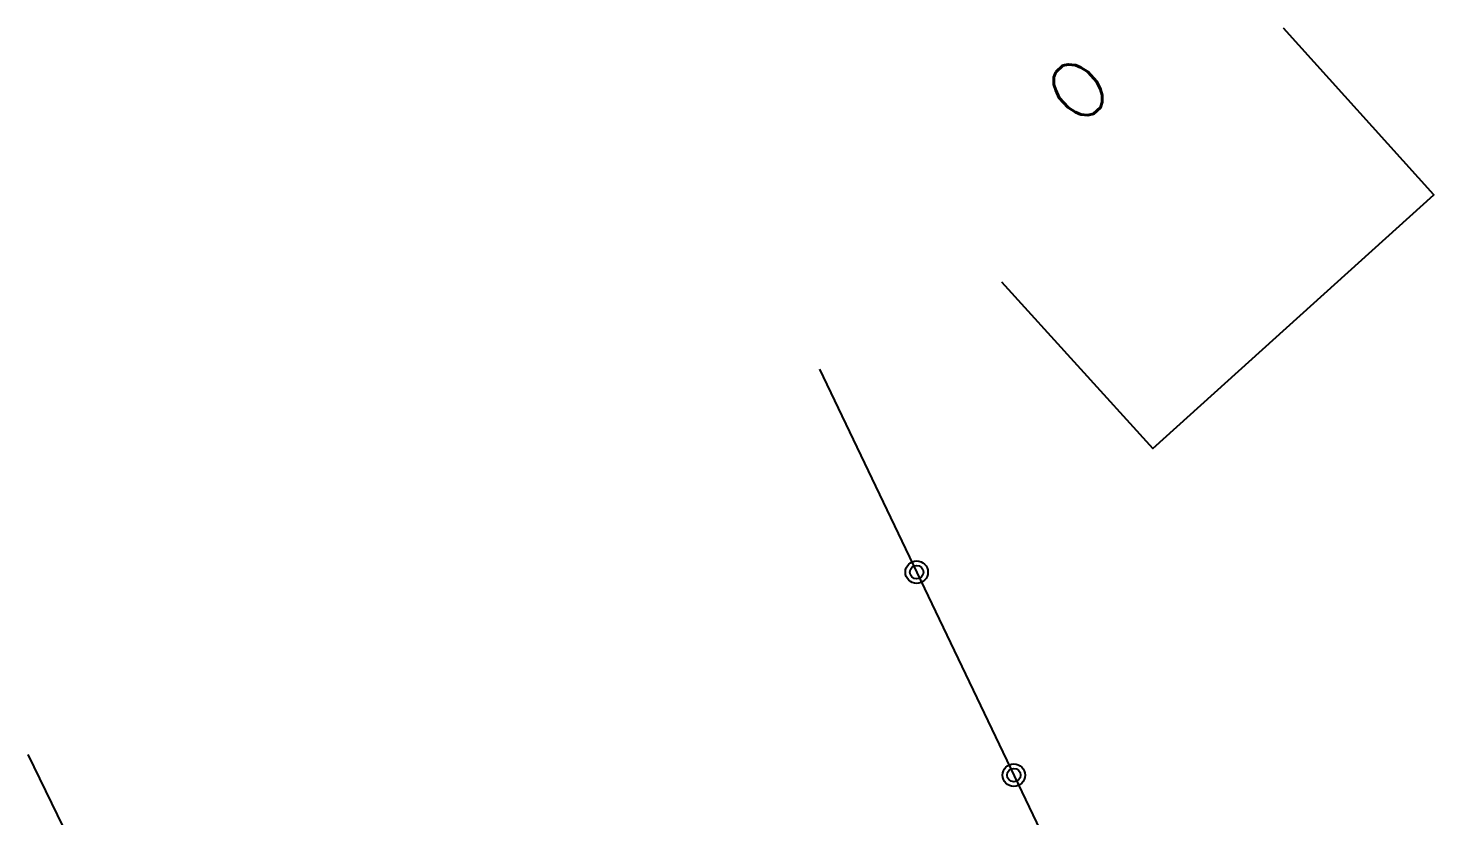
# Model space of a CAD drawing. Header units: millimetres. Extents: x 133000 to 134000, y 143000 to 144000.
# Drawn here: x 133605.83 to 133637.08, y 143067.95 to 143085.45 of the extents above; entities that cross this region are included whole.
import ezdxf
from ezdxf.enums import TextEntityAlignment as Align

# ---------------------------------------------------------------- set-up
doc = ezdxf.new("R2010")
doc.units = ezdxf.units.MM
doc.layers.get('0').update_dxf_attribs({"linetype": 'CONTINUOUS'})
for name, color, linetype in [('W0100', 7, 'CONTINUOUS'), ('W0322', 7, 'CONTINUOUS'), ('W0991', 7, 'CONTINUOUS')]:
    doc.layers.add(name, color=color, linetype=linetype)
doc.styles.get("Standard").update_dxf_attribs({"font": 'romans.shx', "width": 0.85})

# ---------------------------------------------------------------- blocks, each defined once
blk = doc.blocks.new('t322o')
at = {"color": 0, "linetype": 'Continuous'}
for radius in [0.25, 0.15]:
    blk.add_circle((0, 0), radius, dxfattribs=at)

msp = doc.modelspace()

# ---------------------------------------------------------------- linework, layer by layer
at = {"layer": 'W0100'}
msp.add_lwpolyline([(133627.469, 143079.814), (133630.828, 143076.111), (133637.078, 143081.751), (133633.735, 143085.455)], dxfattribs=at)
at = {"layer": 'W0322'}
msp.add_lwpolyline([(133623.422, 143077.876), (133631.657, 143060.673), (133616.172, 143048.048), (133605.828, 143069.314)], dxfattribs=at)

# ---------------------------------------------------------------- block references
at = {"layer": 'W0322', "rotation": 295.5784765798972}
for p in [(133625.581, 143073.366), (133627.74, 143068.856)]:
    msp.add_blockref('t322o', p, dxfattribs=at)

# ---------------------------------------------------------------- texts
at = {"layer": 'W0991'}
msp.add_text('O', height=1.25, rotation=42, dxfattribs=at).set_placement((133629.17, 143084.085), align=Align.MIDDLE)

doc.saveas('drawing.dxf')
